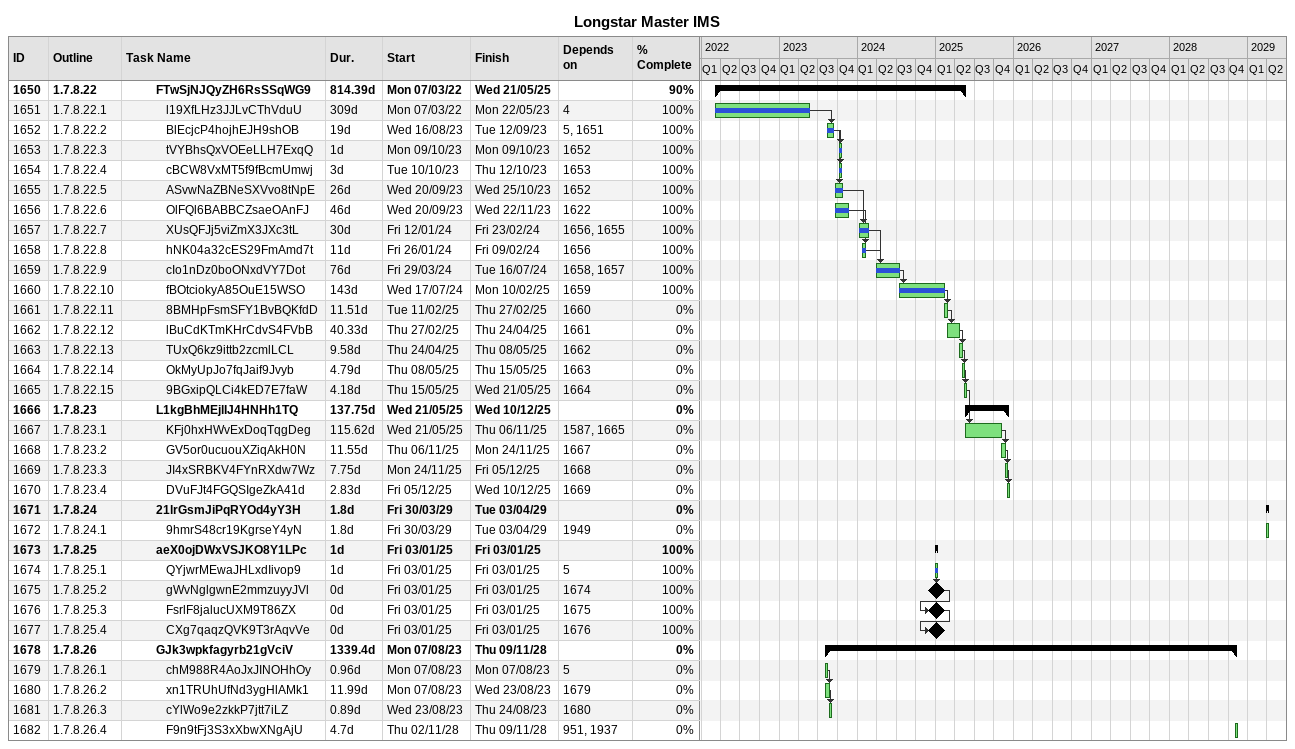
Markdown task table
Longstar Master IMS

| ID | WBS | Task | Duration | Start | Finish | Predecessors | % complete |
|---|---|---|---|---|---|---|---|
| 1650 | 1.7.8.22 | **FTwSjNJQyZH6RsSSqWG9** | 814.39d | 2022-03-07 | 2025-05-21 |  | 90 |
| 1651 | 1.7.8.22.1 | l19XfLHz3JJLvCThVduU | 309d | 2022-03-07 | 2023-05-22 | 4 | 100 |
| 1652 | 1.7.8.22.2 | BlEcjcP4hojhEJH9shOB | 19d | 2023-08-16 | 2023-09-12 | 5, 1651 | 100 |
| 1653 | 1.7.8.22.3 | tVYBhsQxVOEeLLH7ExqQ | 1d | 2023-10-09 | 2023-10-09 | 1652 | 100 |
| 1654 | 1.7.8.22.4 | cBCW8VxMT5f9fBcmUmwj | 3d | 2023-10-10 | 2023-10-12 | 1653 | 100 |
| 1655 | 1.7.8.22.5 | ASvwNaZBNeSXVvo8tNpE | 26d | 2023-09-20 | 2023-10-25 | 1652 | 100 |
| 1656 | 1.7.8.22.6 | OlFQl6BABBCZsaeOAnFJ | 46d | 2023-09-20 | 2023-11-22 | 1622 | 100 |
| 1657 | 1.7.8.22.7 | XUsQFJj5viZmX3JXc3tL | 30d | 2024-01-12 | 2024-02-23 | 1656, 1655 | 100 |
| 1658 | 1.7.8.22.8 | hNK04a32cES29FmAmd7t | 11d | 2024-01-26 | 2024-02-09 | 1656 | 100 |
| 1659 | 1.7.8.22.9 | cIo1nDz0boONxdVY7Dot | 76d | 2024-03-29 | 2024-07-16 | 1658, 1657 | 100 |
| 1660 | 1.7.8.22.10 | fBOtciokyA85OuE15WSO | 143d | 2024-07-17 | 2025-02-10 | 1659 | 100 |
| 1661 | 1.7.8.22.11 | 8BMHpFsmSFY1BvBQKfdD | 11.51d | 2025-02-11 | 2025-02-27 | 1660 | 0 |
| 1662 | 1.7.8.22.12 | lBuCdKTmKHrCdvS4FVbB | 40.33d | 2025-02-27 | 2025-04-24 | 1661 | 0 |
| 1663 | 1.7.8.22.13 | TUxQ6kz9ittb2zcmlLCL | 9.58d | 2025-04-24 | 2025-05-08 | 1662 | 0 |
| 1664 | 1.7.8.22.14 | OkMyUpJo7fqJaif9Jvyb | 4.79d | 2025-05-08 | 2025-05-15 | 1663 | 0 |
| 1665 | 1.7.8.22.15 | 9BGxipQLCi4kED7E7faW | 4.18d | 2025-05-15 | 2025-05-21 | 1664 | 0 |
| 1666 | 1.7.8.23 | **L1kgBhMEjlIJ4HNHh1TQ** | 137.75d | 2025-05-21 | 2025-12-10 |  | 0 |
| 1667 | 1.7.8.23.1 | KFj0hxHWvExDoqTqgDeg | 115.62d | 2025-05-21 | 2025-11-06 | 1587, 1665 | 0 |
| 1668 | 1.7.8.23.2 | GV5or0ucuouXZiqAkH0N | 11.55d | 2025-11-06 | 2025-11-24 | 1667 | 0 |
| 1669 | 1.7.8.23.3 | JI4xSRBKV4FYnRXdw7Wz | 7.75d | 2025-11-24 | 2025-12-05 | 1668 | 0 |
| 1670 | 1.7.8.23.4 | DVuFJt4FGQSIgeZkA41d | 2.83d | 2025-12-05 | 2025-12-10 | 1669 | 0 |
| 1671 | 1.7.8.24 | **21lrGsmJiPqRYOd4yY3H** | 1.8d | 2029-03-30 | 2029-04-03 |  | 0 |
| 1672 | 1.7.8.24.1 | 9hmrS48cr19KgrseY4yN | 1.8d | 2029-03-30 | 2029-04-03 | 1949 | 0 |
| 1673 | 1.7.8.25 | **aeX0ojDWxVSJKO8Y1LPc** | 1d | 2025-01-03 | 2025-01-03 |  | 100 |
| 1674 | 1.7.8.25.1 | QYjwrMEwaJHLxdIivop9 | 1d | 2025-01-03 | 2025-01-03 | 5 | 100 |
| 1675 | 1.7.8.25.2 | gWvNglgwnE2mmzuyyJVl | 0d | 2025-01-03 | 2025-01-03 | 1674 | 100 |
| 1676 | 1.7.8.25.3 | FsrlF8jalucUXM9T86ZX | 0d | 2025-01-03 | 2025-01-03 | 1675 | 100 |
| 1677 | 1.7.8.25.4 | CXg7qaqzQVK9T3rAqvVe | 0d | 2025-01-03 | 2025-01-03 | 1676 | 100 |
| 1678 | 1.7.8.26 | **GJk3wpkfagyrb21gVciV** | 1339.4d | 2023-08-07 | 2028-11-09 |  | 0 |
| 1679 | 1.7.8.26.1 | chM988R4AoJxJINOHhOy | 0.96d | 2023-08-07 | 2023-08-07 | 5 | 0 |
| 1680 | 1.7.8.26.2 | xn1TRUhUfNd3ygHlAMk1 | 11.99d | 2023-08-07 | 2023-08-23 | 1679 | 0 |
| 1681 | 1.7.8.26.3 | cYlWo9e2zkkP7jtt7iLZ | 0.89d | 2023-08-23 | 2023-08-24 | 1680 | 0 |
| 1682 | 1.7.8.26.4 | F9n9tFj3S3xXbwXNgAjU | 4.7d | 2028-11-02 | 2028-11-09 | 951, 1937 | 0 |
